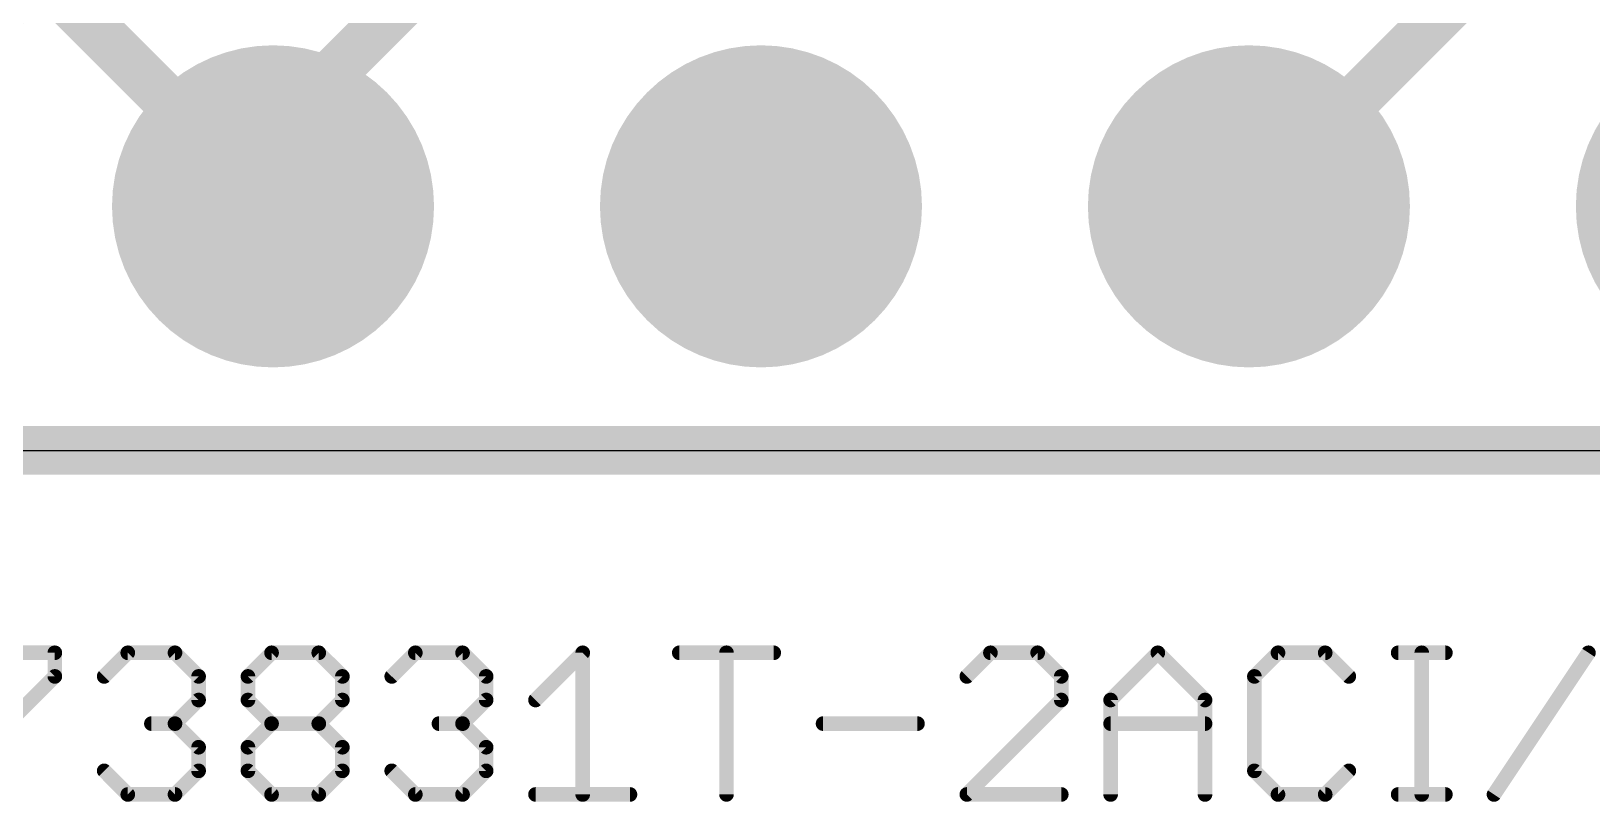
# Model space of a CAD drawing. Extents: x -4.5 to 52.1, y -1.8 to 26.3.
# Drawn here: x 10.17 to 18.29, y -1.83 to 2.18 of the extents above; entities that cross this region are included whole.
import ezdxf

# ---------------------------------------------------------------- set-up
doc = ezdxf.new("R2010")
doc.units = 0
for name, color, linetype in [('1', 12, 'CONTINUOUS'), ('16', 132, 'CONTINUOUS'), ('17', 110, 'CONTINUOUS'), ('20', 53, 'CONTINUOUS'), ('27', 253, 'CONTINUOUS')]:
    doc.layers.add(name, color=color, linetype=linetype)

# ---------------------------------------------------------------- blocks, each defined once
blk = doc.blocks.new('ROUNDP')
at = {"const_width": 0.5}
blk.add_lwpolyline([(0, -0.25, 1), (0, 0.25, 1), (0, -0.25)], format="xyb", dxfattribs=at)

msp = doc.modelspace()

# ---------------------------------------------------------------- linework, layer by layer
at = {"layer": '1', "const_width": 0.254}
for points in [[(9.8688, 2.8312), (11.43, 1.27)], [(17.78, 2.54), (16.51, 1.27)], [(0, 0), (48.26, 0)]]:
    msp.add_lwpolyline(points, dxfattribs=at)
at = {"layer": '1', "const_width": 0.127}
for points in [[(11.3851, 1.2251, 1), (11.4749, 1.3149)], [(16.4651, 1.3149, 1), (16.5549, 1.2251)]]:
    msp.add_lwpolyline(points, format="xyb", dxfattribs=at)
at = {"layer": '16'}
for points, const_width in [([(8.89, 1.27), (11.557, 3.937)], 0.4064), ([(13.081, 3.302), (11.43, 1.651)], 0.254), ([(11.43, 1.778), (11.43, 1.27)], 0.254), ([(11.43, 1.651), (11.43, 1.27)], 0.254), ([(48.26, 0), (0, 0)], 0.254)]:
    msp.add_lwpolyline(points, dxfattribs=dict(at, const_width=const_width))
at = {"layer": '16', "const_width": 0.127}
for points in [[(11.4935, 1.778, 1), (11.3665, 1.778)], [(11.4935, 1.651, 1), (11.3665, 1.651)], [(11.3851, 1.6959, 1), (11.4749, 1.6061)], [(11.3665, 1.27, 1), (11.4935, 1.27)], [(11.3665, 1.27, 1), (11.4935, 1.27)]]:
    msp.add_lwpolyline(points, format="xyb", dxfattribs=at)
at = {"layer": '20'}
msp.add_line((2.54, 0), (48.26, 0), dxfattribs=at)
at = {"layer": '27', "const_width": 0.0762}
for points in [[(9.8028, -1.0535), (10.2942, -1.0535)], [(10.2942, -1.0535), (10.2942, -1.1763)], [(10.5512, -1.1763), (10.674, -1.0535)], [(10.674, -1.0535), (10.9198, -1.0535)], [(10.9198, -1.0535), (11.0427, -1.1763)], [(11.2996, -1.1763), (11.4225, -1.0535)], [(11.4225, -1.0535), (11.6682, -1.0535)], [(11.6682, -1.0535), (11.7911, -1.1763)], [(12.048, -1.1763), (12.1709, -1.0535)], [(12.1709, -1.0535), (12.4166, -1.0535)], [(12.4166, -1.0535), (12.5395, -1.1763)], [(12.7964, -1.2992), (13.0422, -1.0535)], [(13.0422, -1.0535), (13.0422, -1.7907)], [(13.5448, -1.0535), (14.0363, -1.0535)], [(13.7906, -1.7907), (13.7906, -1.0535)], [(15.1645, -1.0535), (15.0417, -1.1763)], [(15.4103, -1.0535), (15.1645, -1.0535)], [(15.5331, -1.1763), (15.4103, -1.0535)], [(15.7901, -1.2992), (16.0358, -1.0535)], [(16.0358, -1.0535), (16.2816, -1.2992)], [(16.6614, -1.0535), (16.5385, -1.1763)], [(16.9071, -1.0535), (16.6614, -1.0535)], [(17.03, -1.1763), (16.9071, -1.0535)], [(17.2869, -1.0535), (17.5327, -1.0535)], [(17.4098, -1.7907), (17.4098, -1.0535)], [(17.7859, -1.7907), (18.2773, -1.0535)], [(10.2942, -1.1763), (9.8028, -1.6678)], [(11.0427, -1.1763), (11.0427, -1.2992)], [(11.2996, -1.2992), (11.2996, -1.1763)], [(11.7911, -1.1763), (11.7911, -1.2992)], [(12.5395, -1.1763), (12.5395, -1.2992)], [(15.5331, -1.2992), (15.5331, -1.1763)], [(16.5385, -1.1763), (16.5385, -1.6678)], [(11.0427, -1.2992), (10.9198, -1.4221)], [(11.4225, -1.4221), (11.2996, -1.2992)], [(11.7911, -1.2992), (11.6682, -1.4221)], [(12.5395, -1.2992), (12.4166, -1.4221)], [(15.0417, -1.7907), (15.5331, -1.2992)], [(15.7901, -1.7907), (15.7901, -1.2992)], [(16.2816, -1.2992), (16.2816, -1.7907)], [(10.9198, -1.4221), (10.7969, -1.4221)], [(10.9198, -1.4221), (11.0427, -1.545)], [(11.2996, -1.545), (11.4225, -1.4221)], [(11.4225, -1.4221), (11.6682, -1.4221)], [(11.6682, -1.4221), (11.7911, -1.545)], [(12.4166, -1.4221), (12.2937, -1.4221)], [(12.4166, -1.4221), (12.5395, -1.545)], [(14.2932, -1.4221), (14.7847, -1.4221)], [(15.7901, -1.4221), (16.2816, -1.4221)], [(11.0427, -1.545), (11.0427, -1.6678)], [(11.2996, -1.6678), (11.2996, -1.545)], [(11.7911, -1.545), (11.7911, -1.6678)], [(12.5395, -1.545), (12.5395, -1.6678)], [(10.674, -1.7907), (10.5512, -1.6678)], [(11.0427, -1.6678), (10.9198, -1.7907)], [(11.4225, -1.7907), (11.2996, -1.6678)], [(11.7911, -1.6678), (11.6682, -1.7907)], [(12.1709, -1.7907), (12.048, -1.6678)], [(12.5395, -1.6678), (12.4166, -1.7907)], [(16.5385, -1.6678), (16.6614, -1.7907)], [(16.9071, -1.7907), (17.03, -1.6678)], [(10.9198, -1.7907), (10.674, -1.7907)], [(11.6682, -1.7907), (11.4225, -1.7907)], [(12.4166, -1.7907), (12.1709, -1.7907)], [(12.7964, -1.7907), (13.2879, -1.7907)], [(15.5331, -1.7907), (15.0417, -1.7907)], [(16.6614, -1.7907), (16.9071, -1.7907)], [(17.2869, -1.7907), (17.5327, -1.7907)]]:
    msp.add_lwpolyline(points, dxfattribs=at)
at = {"layer": '27', "const_width": 0.0381}
for points in [[(10.3133, -1.0535, 1), (10.2752, -1.0535)], [(10.2942, -1.0725, 1), (10.2942, -1.0344)], [(10.674, -1.0344, 1), (10.674, -1.0725)], [(10.6875, -1.0669, 1), (10.6606, -1.04)], [(10.9333, -1.04, 1), (10.9063, -1.0669)], [(10.9198, -1.0725, 1), (10.9198, -1.0344)], [(11.4225, -1.0344, 1), (11.4225, -1.0725)], [(11.4359, -1.0669, 1), (11.409, -1.04)], [(11.6817, -1.04, 1), (11.6547, -1.0669)], [(11.6682, -1.0725, 1), (11.6682, -1.0344)], [(12.1709, -1.0344, 1), (12.1709, -1.0725)], [(12.1843, -1.0669, 1), (12.1574, -1.04)], [(12.4301, -1.04, 1), (12.4031, -1.0669)], [(12.4166, -1.0725, 1), (12.4166, -1.0344)], [(13.0612, -1.0535, 1), (13.0231, -1.0535)], [(13.0556, -1.0669, 1), (13.0287, -1.04)], [(13.5448, -1.0344, 1), (13.5448, -1.0725)], [(13.8096, -1.0535, 1), (13.7715, -1.0535)], [(14.0363, -1.0725, 1), (14.0363, -1.0344)], [(15.1645, -1.0344, 1), (15.1645, -1.0725)], [(15.178, -1.0669, 1), (15.1511, -1.04)], [(15.4237, -1.04, 1), (15.3968, -1.0669)], [(15.4103, -1.0725, 1), (15.4103, -1.0344)], [(16.0493, -1.04, 1), (16.0223, -1.0669)], [(16.0493, -1.0669, 1), (16.0223, -1.04)], [(16.6614, -1.0344, 1), (16.6614, -1.0725)], [(16.6748, -1.0669, 1), (16.6479, -1.04)], [(16.9206, -1.04, 1), (16.8936, -1.0669)], [(16.9071, -1.0725, 1), (16.9071, -1.0344)], [(17.2869, -1.0344, 1), (17.2869, -1.0725)], [(17.4288, -1.0535, 1), (17.3907, -1.0535)], [(17.5327, -1.0725, 1), (17.5327, -1.0344)], [(18.2932, -1.064, 1), (18.2615, -1.0429)], [(10.2752, -1.1763, 1), (10.3133, -1.1763)], [(10.3077, -1.1898, 1), (10.2808, -1.1629)], [(10.5377, -1.1629, 1), (10.5646, -1.1898)], [(11.0617, -1.1763, 1), (11.0236, -1.1763)], [(11.0292, -1.1898, 1), (11.0561, -1.1629)], [(11.3186, -1.1763, 1), (11.2805, -1.1763)], [(11.2861, -1.1629, 1), (11.3131, -1.1898)], [(11.8101, -1.1763, 1), (11.772, -1.1763)], [(11.7776, -1.1898, 1), (11.8045, -1.1629)], [(12.0345, -1.1629, 1), (12.0615, -1.1898)], [(12.5585, -1.1763, 1), (12.5204, -1.1763)], [(12.526, -1.1898, 1), (12.553, -1.1629)], [(15.0282, -1.1629, 1), (15.0551, -1.1898)], [(15.5522, -1.1763, 1), (15.5141, -1.1763)], [(15.5197, -1.1898, 1), (15.5466, -1.1629)], [(16.5575, -1.1763, 1), (16.5194, -1.1763)], [(16.525, -1.1629, 1), (16.552, -1.1898)], [(17.0165, -1.1898, 1), (17.0434, -1.1629)], [(11.0236, -1.2992, 1), (11.0617, -1.2992)], [(11.0561, -1.3127, 1), (11.0292, -1.2857)], [(11.2805, -1.2992, 1), (11.3186, -1.2992)], [(11.3131, -1.2857, 1), (11.2861, -1.3127)], [(11.772, -1.2992, 1), (11.8101, -1.2992)], [(11.8045, -1.3127, 1), (11.7776, -1.2857)], [(12.5204, -1.2992, 1), (12.5585, -1.2992)], [(12.553, -1.3127, 1), (12.526, -1.2857)], [(12.7829, -1.2857, 1), (12.8099, -1.3127)], [(15.5141, -1.2992, 1), (15.5522, -1.2992)], [(15.5466, -1.3127, 1), (15.5197, -1.2857)], [(15.7766, -1.2857, 1), (15.8035, -1.3127)], [(15.8091, -1.2992, 1), (15.771, -1.2992)], [(16.3006, -1.2992, 1), (16.2625, -1.2992)], [(16.2681, -1.3127, 1), (16.295, -1.2857)], [(10.7969, -1.403, 1), (10.7969, -1.4411)], [(10.9333, -1.4086, 1), (10.9063, -1.4356)], [(10.9063, -1.4086, 1), (10.9333, -1.4356)], [(10.9198, -1.4411, 1), (10.9198, -1.403)], [(11.4225, -1.403, 1), (11.4225, -1.4411)], [(11.4359, -1.4356, 1), (11.409, -1.4086)], [(11.409, -1.4356, 1), (11.4359, -1.4086)], [(11.6817, -1.4086, 1), (11.6547, -1.4356)], [(11.6547, -1.4086, 1), (11.6817, -1.4356)], [(11.6682, -1.4411, 1), (11.6682, -1.403)], [(12.2937, -1.403, 1), (12.2937, -1.4411)], [(12.4301, -1.4086, 1), (12.4031, -1.4356)], [(12.4031, -1.4086, 1), (12.4301, -1.4356)], [(12.4166, -1.4411, 1), (12.4166, -1.403)], [(14.2932, -1.403, 1), (14.2932, -1.4411)], [(14.7847, -1.4411, 1), (14.7847, -1.403)], [(15.7901, -1.403, 1), (15.7901, -1.4411)], [(16.2816, -1.4411, 1), (16.2816, -1.403)], [(11.0617, -1.545, 1), (11.0236, -1.545)], [(11.0292, -1.5584, 1), (11.0561, -1.5315)], [(11.3186, -1.545, 1), (11.2805, -1.545)], [(11.2861, -1.5315, 1), (11.3131, -1.5584)], [(11.8101, -1.545, 1), (11.772, -1.545)], [(11.7776, -1.5584, 1), (11.8045, -1.5315)], [(12.5585, -1.545, 1), (12.5204, -1.545)], [(12.526, -1.5584, 1), (12.553, -1.5315)], [(10.5646, -1.6544, 1), (10.5377, -1.6813)], [(11.0236, -1.6678, 1), (11.0617, -1.6678)], [(11.0561, -1.6813, 1), (11.0292, -1.6544)], [(11.2805, -1.6678, 1), (11.3186, -1.6678)], [(11.3131, -1.6544, 1), (11.2861, -1.6813)], [(11.772, -1.6678, 1), (11.8101, -1.6678)], [(11.8045, -1.6813, 1), (11.7776, -1.6544)], [(12.0615, -1.6544, 1), (12.0345, -1.6813)], [(12.5204, -1.6678, 1), (12.5585, -1.6678)], [(12.553, -1.6813, 1), (12.526, -1.6544)], [(16.552, -1.6544, 1), (16.525, -1.6813)], [(16.5194, -1.6678, 1), (16.5575, -1.6678)], [(17.0434, -1.6813, 1), (17.0165, -1.6544)], [(10.674, -1.7717, 1), (10.674, -1.8098)], [(10.6606, -1.8042, 1), (10.6875, -1.7772)], [(10.9063, -1.7772, 1), (10.9333, -1.8042)], [(10.9198, -1.8098, 1), (10.9198, -1.7717)], [(11.4225, -1.7717, 1), (11.4225, -1.8098)], [(11.409, -1.8042, 1), (11.4359, -1.7772)], [(11.6547, -1.7772, 1), (11.6817, -1.8042)], [(11.6682, -1.8098, 1), (11.6682, -1.7717)], [(12.1709, -1.7717, 1), (12.1709, -1.8098)], [(12.1574, -1.8042, 1), (12.1843, -1.7772)], [(12.4031, -1.7772, 1), (12.4301, -1.8042)], [(12.4166, -1.8098, 1), (12.4166, -1.7717)], [(12.7964, -1.7717, 1), (12.7964, -1.8098)], [(13.0231, -1.7907, 1), (13.0612, -1.7907)], [(13.2879, -1.8098, 1), (13.2879, -1.7717)], [(13.7715, -1.7907, 1), (13.8096, -1.7907)], [(15.0282, -1.7772, 1), (15.0551, -1.8042)], [(15.0417, -1.7717, 1), (15.0417, -1.8098)], [(15.5331, -1.8098, 1), (15.5331, -1.7717)], [(15.771, -1.7907, 1), (15.8091, -1.7907)], [(16.2625, -1.7907, 1), (16.3006, -1.7907)], [(16.6614, -1.7717, 1), (16.6614, -1.8098)], [(16.6479, -1.8042, 1), (16.6748, -1.7772)], [(16.8936, -1.7772, 1), (16.9206, -1.8042)], [(16.9071, -1.8098, 1), (16.9071, -1.7717)], [(17.2869, -1.7717, 1), (17.2869, -1.8098)], [(17.3907, -1.7907, 1), (17.4288, -1.7907)], [(17.5327, -1.8098, 1), (17.5327, -1.7717)], [(17.77, -1.7801, 1), (17.8017, -1.8013)]]:
    msp.add_lwpolyline(points, format="xyb", dxfattribs=at)

# ---------------------------------------------------------------- block references
at = {"layer": '17', "xscale": 1.6764, "yscale": 1.6764, "rotation": 270}
for p in [(11.43, 1.27), (11.43, 1.27), (13.97, 1.27), (13.97, 1.27), (16.51, 1.27), (16.51, 1.27), (19.05, 1.27), (19.05, 1.27)]:
    msp.add_blockref('ROUNDP', p, dxfattribs=at)

doc.saveas('drawing.dxf')
